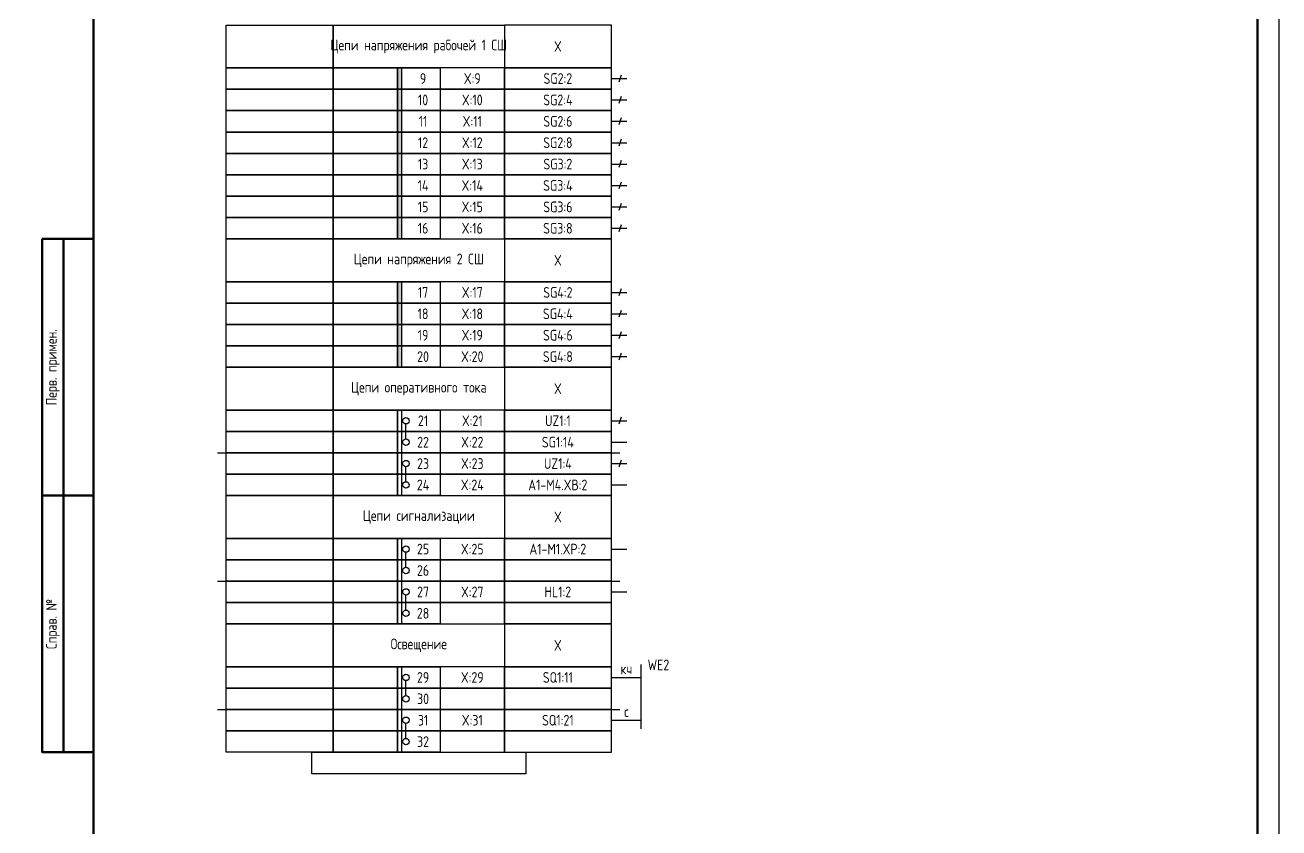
# Model space of a CAD drawing. Header units: millimetres. Extents: x -774 to 2891, y -90 to 618.
# Drawn here: x 1264 to 1557, y 154.3 to 342 of the extents above; entities that cross this region are included whole.
import ezdxf

# ---------------------------------------------------------------- set-up
doc = ezdxf.new("R2010")
doc.units = ezdxf.units.MM
doc.styles.add('Gost_type_A', font='GOST_A.TTF')

# ---------------------------------------------------------------- blocks, each defined once
blk = doc.blocks.new('Штамп левый верхний')
at = {"lineweight": 50}
for points in [[(-12, 0), (-7, 0), (-7, -60), (-12, -60)], [(-7, 0), (0, 0), (0, -60), (-7, -60)], [(-12, -60), (-7, -60), (-7, -120), (-12, -120)], [(-7, -60), (0, -60), (0, -120), (-7, -120)]]:
    blk.add_lwpolyline(points, close=True, dxfattribs=at)
at = {"char_height": 2.5, "width": 60, "attachment_point": 5, "rotation": 90, "style": 'Gost_type_A'}
for s, insert in [('Перв. примен.', (-9.5, -30)), ('Справ. №', (-9.5, -90))]:
    blk.add_mtext(s, dxfattribs=dict(at, insert=insert))

msp = doc.modelspace()

# ---------------------------------------------------------------- hatches: boundary and pattern name
h = msp.add_hatch(color=256)
h.dxf.hatch_style = 1
h.paths.add_polyline_path([(1352, 332), (1351, 332), (1351, 327), (1352, 327)])
h = msp.add_hatch(color=256)
h.dxf.hatch_style = 1
h.paths.add_polyline_path([(1352, 327), (1351, 327), (1351, 322), (1352, 322)])
h = msp.add_hatch(color=256)
h.dxf.hatch_style = 1
h.paths.add_polyline_path([(1352, 322), (1351, 322), (1351, 317), (1352, 317)])
h = msp.add_hatch(color=256)
h.dxf.hatch_style = 1
h.paths.add_polyline_path([(1352, 317), (1351, 317), (1351, 312), (1352, 312)])
h = msp.add_hatch(color=256)
h.dxf.hatch_style = 1
h.paths.add_polyline_path([(1352, 312), (1351, 312), (1351, 307), (1352, 307)])
h = msp.add_hatch(color=256)
h.dxf.hatch_style = 1
h.paths.add_polyline_path([(1352, 307), (1351, 307), (1351, 302), (1352, 302)])
h = msp.add_hatch(color=256)
h.dxf.hatch_style = 1
h.paths.add_polyline_path([(1352, 302), (1351, 302), (1351, 297), (1352, 297)])
h = msp.add_hatch(color=256)
h.dxf.hatch_style = 1
h.paths.add_polyline_path([(1352, 297), (1351, 297), (1351, 292), (1352, 292)])
h = msp.add_hatch(color=256)
h.dxf.hatch_style = 1
h.paths.add_polyline_path([(1352, 282), (1351, 282), (1351, 277), (1352, 277)])
h = msp.add_hatch(color=256)
h.dxf.hatch_style = 1
h.paths.add_polyline_path([(1352, 277), (1351, 277), (1351, 272), (1352, 272)])
h = msp.add_hatch(color=256)
h.dxf.hatch_style = 1
h.paths.add_polyline_path([(1352, 272), (1351, 272), (1351, 267), (1352, 267)])
h = msp.add_hatch(color=256)
h.dxf.hatch_style = 1
h.paths.add_polyline_path([(1352, 267), (1351, 267), (1351, 262), (1352, 262)])

# ---------------------------------------------------------------- linework, layer by layer
for p, q in [((1401, 329.5), (1404.62, 329.5)), ((1403.33, 330.31), (1402.75, 328.69)), ((1403.33, 325.31), (1402.75, 323.69)), ((1401, 324.5), (1404.62, 324.5)), ((1401, 319.5), (1404.62, 319.5)), ((1403.33, 320.31), (1402.75, 318.69)), ((1401, 314.5), (1404.62, 314.5)), ((1403.33, 315.31), (1402.75, 313.69)), ((1401, 309.5), (1404.62, 309.5)), ((1403.33, 310.31), (1402.75, 308.69)), ((1403.33, 305.31), (1402.75, 303.69)), ((1401, 304.5), (1404.62, 304.5)), ((1401, 299.5), (1404.62, 299.5)), ((1403.33, 300.31), (1402.75, 298.69)), ((1401, 294.5), (1404.62, 294.5)), ((1403.33, 295.31), (1402.75, 293.69)), ((1401, 279.5), (1404.62, 279.5)), ((1403.33, 280.31), (1402.75, 278.69)), ((1401, 274.5), (1404.62, 274.5)), ((1403.33, 275.31), (1402.75, 273.69)), ((1403.33, 270.31), (1402.75, 268.69)), ((1401, 269.5), (1404.62, 269.5)), ((1401, 264.5), (1404.62, 264.5)), ((1403.33, 265.31), (1402.75, 263.69)), ((1352, 252), (1352, 232)), ((1401, 249.5), (1404.62, 249.5)), ((1403.33, 250.31), (1402.75, 248.69)), ((1353, 245.25), (1353, 248.75)), ((1401, 244.5), (1404.62, 244.5)), ((1403.33, 240.31), (1402.75, 238.69)), ((1353, 235.25), (1353, 238.75)), ((1401, 239.5), (1404.62, 239.5)), ((1401, 234.5), (1404.62, 234.5)), ((1352, 222), (1352, 202)), ((1353, 215.25), (1353, 218.75)), ((1401, 219.5), (1404.62, 219.5)), ((1353, 205.25), (1353, 208.75)), ((1401, 209.5), (1404.62, 209.5)), ((1352, 192), (1352, 172)), ((1408, 177.5), (1408, 192.5)), ((1353, 185.25), (1353, 188.75)), ((1401, 189.5), (1408, 189.5)), ((1353, 175.25), (1353, 178.75)), ((1401, 179.5), (1408, 179.5))]:
    msp.add_line(p, q)
at = {"lineweight": 30}
for p, q in [((1309, 242), (1403, 242)), ((1309, 212), (1403, 212)), ((1309, 182), (1403, 182))]:
    msp.add_line(p, q, dxfattribs=at)
for points in [[(1557, 420), (1557, 0), (1260, 0), (1260, 420)], [(1311, 342), (1336, 342), (1336, 332), (1311, 332)], [(1336, 342), (1376, 342), (1376, 332), (1336, 332)], [(1401, 342), (1376, 342), (1376, 332), (1401, 332)], [(1311, 332), (1336, 332), (1336, 327), (1311, 327)], [(1336, 332), (1351, 332), (1351, 327), (1336, 327)], [(1351, 332), (1361, 332), (1361, 327), (1351, 327)], [(1376, 332), (1361, 332), (1361, 327), (1376, 327)], [(1401, 332), (1376, 332), (1376, 327), (1401, 327)], [(1311, 327), (1336, 327), (1336, 322), (1311, 322)], [(1336, 327), (1351, 327), (1351, 322), (1336, 322)], [(1351, 327), (1361, 327), (1361, 322), (1351, 322)], [(1376, 327), (1361, 327), (1361, 322), (1376, 322)], [(1401, 327), (1376, 327), (1376, 322), (1401, 322)], [(1311, 322), (1336, 322), (1336, 317), (1311, 317)], [(1336, 322), (1351, 322), (1351, 317), (1336, 317)], [(1351, 322), (1361, 322), (1361, 317), (1351, 317)], [(1376, 322), (1361, 322), (1361, 317), (1376, 317)], [(1401, 322), (1376, 322), (1376, 317), (1401, 317)], [(1311, 317), (1336, 317), (1336, 312), (1311, 312)], [(1336, 317), (1351, 317), (1351, 312), (1336, 312)], [(1351, 317), (1361, 317), (1361, 312), (1351, 312)], [(1376, 317), (1361, 317), (1361, 312), (1376, 312)], [(1401, 317), (1376, 317), (1376, 312), (1401, 312)], [(1311, 312), (1336, 312), (1336, 307), (1311, 307)], [(1336, 312), (1351, 312), (1351, 307), (1336, 307)], [(1351, 312), (1361, 312), (1361, 307), (1351, 307)], [(1376, 312), (1361, 312), (1361, 307), (1376, 307)], [(1401, 312), (1376, 312), (1376, 307), (1401, 307)], [(1311, 307), (1336, 307), (1336, 302), (1311, 302)], [(1336, 307), (1351, 307), (1351, 302), (1336, 302)], [(1351, 307), (1361, 307), (1361, 302), (1351, 302)], [(1376, 307), (1361, 307), (1361, 302), (1376, 302)], [(1401, 307), (1376, 307), (1376, 302), (1401, 302)], [(1311, 302), (1336, 302), (1336, 297), (1311, 297)], [(1336, 302), (1351, 302), (1351, 297), (1336, 297)], [(1351, 302), (1361, 302), (1361, 297), (1351, 297)], [(1376, 302), (1361, 302), (1361, 297), (1376, 297)], [(1401, 302), (1376, 302), (1376, 297), (1401, 297)], [(1311, 297), (1336, 297), (1336, 292), (1311, 292)], [(1336, 297), (1351, 297), (1351, 292), (1336, 292)], [(1351, 297), (1361, 297), (1361, 292), (1351, 292)], [(1376, 297), (1361, 297), (1361, 292), (1376, 292)], [(1401, 297), (1376, 297), (1376, 292), (1401, 292)], [(1311, 292), (1336, 292), (1336, 282), (1311, 282)], [(1336, 292), (1376, 292), (1376, 282), (1336, 282)], [(1401, 292), (1376, 292), (1376, 282), (1401, 282)], [(1311, 282), (1336, 282), (1336, 277), (1311, 277)], [(1336, 282), (1351, 282), (1351, 277), (1336, 277)], [(1351, 282), (1361, 282), (1361, 277), (1351, 277)], [(1376, 282), (1361, 282), (1361, 277), (1376, 277)], [(1401, 282), (1376, 282), (1376, 277), (1401, 277)], [(1311, 277), (1336, 277), (1336, 272), (1311, 272)], [(1336, 277), (1351, 277), (1351, 272), (1336, 272)], [(1351, 277), (1361, 277), (1361, 272), (1351, 272)], [(1376, 277), (1361, 277), (1361, 272), (1376, 272)], [(1401, 277), (1376, 277), (1376, 272), (1401, 272)], [(1311, 272), (1336, 272), (1336, 267), (1311, 267)], [(1336, 272), (1351, 272), (1351, 267), (1336, 267)], [(1351, 272), (1361, 272), (1361, 267), (1351, 267)], [(1376, 272), (1361, 272), (1361, 267), (1376, 267)], [(1401, 272), (1376, 272), (1376, 267), (1401, 267)], [(1311, 267), (1336, 267), (1336, 262), (1311, 262)], [(1336, 267), (1351, 267), (1351, 262), (1336, 262)], [(1351, 267), (1361, 267), (1361, 262), (1351, 262)], [(1376, 267), (1361, 267), (1361, 262), (1376, 262)], [(1401, 267), (1376, 267), (1376, 262), (1401, 262)], [(1311, 262), (1336, 262), (1336, 252), (1311, 252)], [(1336, 262), (1376, 262), (1376, 252), (1336, 252)], [(1401, 262), (1376, 262), (1376, 252), (1401, 252)], [(1311, 252), (1336, 252), (1336, 247), (1311, 247)], [(1336, 252), (1351, 252), (1351, 247), (1336, 247)], [(1351, 252), (1361, 252), (1361, 247), (1351, 247)], [(1376, 252), (1361, 252), (1361, 247), (1376, 247)], [(1401, 252), (1376, 252), (1376, 247), (1401, 247)], [(1311, 247), (1336, 247), (1336, 242), (1311, 242)], [(1336, 247), (1351, 247), (1351, 242), (1336, 242)], [(1351, 247), (1361, 247), (1361, 242), (1351, 242)], [(1376, 247), (1361, 247), (1361, 242), (1376, 242)], [(1401, 247), (1376, 247), (1376, 242), (1401, 242)], [(1311, 242), (1336, 242), (1336, 237), (1311, 237)], [(1336, 242), (1351, 242), (1351, 237), (1336, 237)], [(1351, 242), (1361, 242), (1361, 237), (1351, 237)], [(1376, 242), (1361, 242), (1361, 237), (1376, 237)], [(1401, 242), (1376, 242), (1376, 237), (1401, 237)], [(1311, 237), (1336, 237), (1336, 232), (1311, 232)], [(1336, 237), (1351, 237), (1351, 232), (1336, 232)], [(1351, 237), (1361, 237), (1361, 232), (1351, 232)], [(1376, 237), (1361, 237), (1361, 232), (1376, 232)], [(1401, 237), (1376, 237), (1376, 232), (1401, 232)], [(1311, 232), (1336, 232), (1336, 222), (1311, 222)], [(1336, 232), (1376, 232), (1376, 222), (1336, 222)], [(1401, 232), (1376, 232), (1376, 222), (1401, 222)], [(1311, 222), (1336, 222), (1336, 217), (1311, 217)], [(1336, 222), (1351, 222), (1351, 217), (1336, 217)], [(1351, 222), (1361, 222), (1361, 217), (1351, 217)], [(1376, 222), (1361, 222), (1361, 217), (1376, 217)], [(1401, 222), (1376, 222), (1376, 217), (1401, 217)], [(1311, 217), (1336, 217), (1336, 212), (1311, 212)], [(1336, 217), (1351, 217), (1351, 212), (1336, 212)], [(1351, 217), (1361, 217), (1361, 212), (1351, 212)], [(1376, 217), (1361, 217), (1361, 212), (1376, 212)], [(1401, 217), (1376, 217), (1376, 212), (1401, 212)], [(1311, 212), (1336, 212), (1336, 207), (1311, 207)], [(1336, 212), (1351, 212), (1351, 207), (1336, 207)], [(1351, 212), (1361, 212), (1361, 207), (1351, 207)], [(1376, 212), (1361, 212), (1361, 207), (1376, 207)], [(1401, 212), (1376, 212), (1376, 207), (1401, 207)], [(1311, 207), (1336, 207), (1336, 202), (1311, 202)], [(1336, 207), (1351, 207), (1351, 202), (1336, 202)], [(1351, 207), (1361, 207), (1361, 202), (1351, 202)], [(1376, 207), (1361, 207), (1361, 202), (1376, 202)], [(1401, 207), (1376, 207), (1376, 202), (1401, 202)], [(1311, 202), (1336, 202), (1336, 192), (1311, 192)], [(1336, 202), (1376, 202), (1376, 192), (1336, 192)], [(1401, 202), (1376, 202), (1376, 192), (1401, 192)], [(1311, 192), (1336, 192), (1336, 187), (1311, 187)], [(1336, 192), (1351, 192), (1351, 187), (1336, 187)], [(1351, 192), (1361, 192), (1361, 187), (1351, 187)], [(1376, 192), (1361, 192), (1361, 187), (1376, 187)], [(1401, 192), (1376, 192), (1376, 187), (1401, 187)], [(1311, 187), (1336, 187), (1336, 182), (1311, 182)], [(1336, 187), (1351, 187), (1351, 182), (1336, 182)], [(1351, 187), (1361, 187), (1361, 182), (1351, 182)], [(1376, 187), (1361, 187), (1361, 182), (1376, 182)], [(1401, 187), (1376, 187), (1376, 182), (1401, 182)], [(1311, 182), (1336, 182), (1336, 177), (1311, 177)], [(1336, 182), (1351, 182), (1351, 177), (1336, 177)], [(1351, 182), (1361, 182), (1361, 177), (1351, 177)], [(1376, 182), (1361, 182), (1361, 177), (1376, 177)], [(1401, 182), (1376, 182), (1376, 177), (1401, 177)], [(1311, 177), (1336, 177), (1336, 172), (1311, 172)], [(1336, 177), (1351, 177), (1351, 172), (1336, 172)], [(1351, 177), (1361, 177), (1361, 172), (1351, 172)], [(1376, 177), (1361, 177), (1361, 172), (1376, 172)], [(1401, 177), (1376, 177), (1376, 172), (1401, 172)], [(1331, 172), (1381, 172), (1381, 167), (1331, 167)]]:
    msp.add_lwpolyline(points, close=True)
at = {"lineweight": 50}
msp.add_lwpolyline([(1552, 415), (1552, 5), (1280, 5), (1280, 415)], close=True, dxfattribs=at)
for points in [[(1351, 327), (1351, 332), (1352, 332), (1352, 327)], [(1351, 322), (1351, 327), (1352, 327), (1352, 322)], [(1351, 317), (1351, 322), (1352, 322), (1352, 317)], [(1351, 312), (1351, 317), (1352, 317), (1352, 312)], [(1351, 307), (1351, 312), (1352, 312), (1352, 307)], [(1351, 302), (1351, 307), (1352, 307), (1352, 302)], [(1351, 297), (1351, 302), (1352, 302), (1352, 297)], [(1351, 292), (1351, 297), (1352, 297), (1352, 292)], [(1351, 277), (1351, 282), (1352, 282), (1352, 277)], [(1351, 272), (1351, 277), (1352, 277), (1352, 272)], [(1351, 267), (1351, 272), (1352, 272), (1352, 267)], [(1351, 262), (1351, 267), (1352, 267), (1352, 262)]]:
    msp.add_lwpolyline(points)
for centre in [(1353, 249.5), (1353, 244.5), (1353, 239.5), (1353, 234.5), (1353, 219.5), (1353, 214.5), (1353, 209.5), (1353, 204.5), (1353, 189.5), (1353, 184.5), (1353, 179.5), (1353, 174.5)]:
    msp.add_circle(centre, 0.75)

# ---------------------------------------------------------------- block references
at = {"color": 1}
msp.add_blockref('Штамп левый верхний', (1280, 292), dxfattribs=at)

# ---------------------------------------------------------------- texts
at = {"char_height": 2.5, "attachment_point": 5, "style": 'Gost_type_A'}
for s, insert, width in [('Цепи напряжения рабочей 1 СШ ', (1356, 337), 40), ('X', (1388.5, 337), 25), ('SG2:2', (1388.5, 329.5), 25), ('SG2:4', (1388.5, 324.5), 25), ('SG2:6', (1388.5, 319.5), 25), ('SG2:8', (1388.5, 314.5), 25), ('SG3:2', (1388.5, 309.5), 25), ('SG3:4', (1388.5, 304.5), 25), ('SG3:6', (1388.5, 299.5), 25), ('SG3:8', (1388.5, 294.5), 25), ('Цепи напряжения 2 СШ', (1356, 287), 40), ('X', (1388.5, 287), 25), ('SG4:2', (1388.5, 279.5), 25), ('SG4:4', (1388.5, 274.5), 25), ('SG4:6', (1388.5, 269.5), 25), ('SG4:8', (1388.5, 264.5), 25), ('Цепи оперативного тока', (1356, 257), 40), ('X', (1388.5, 257), 25), ('UZ1:1', (1388.5, 249.5), 25), ('SG1:14', (1388.5, 244.5), 25), ('UZ1:4', (1388.5, 239.5), 25), ('A1-M4.XВ:2', (1388.5, 234.5), 25), ('Цепи сигнализации', (1356, 227), 40), ('X', (1388.5, 227), 25), ('A1-M1.XP:2', (1388.5, 219.5), 25), ('HL1:2', (1388.5, 209.5), 25), ('Освещение', (1356, 197), 40), ('X', (1388.5, 197), 25), ('WE2', (1412, 192.43), 7), ('SQ1:11', (1388.5, 189.5), 25), ('кч', (1404.5, 191.5), 7), ('с', (1404.5, 181.5), 7), ('SQ1:21', (1388.5, 179.5), 25)]:
    msp.add_mtext(s, dxfattribs=dict(at, insert=insert, width=width))
at = {"ltscale": 10, "char_height": 2.5, "attachment_point": 5, "style": 'Gost_type_A'}
for s, insert, width in [('9', (1357, 329.5), 8), ('X:9', (1368.5, 329.5), 15), ('10', (1357, 324.5), 8), ('X:10', (1368.5, 324.5), 15), ('11', (1357, 319.5), 8), ('X:11', (1368.5, 319.5), 15), ('12', (1357, 314.5), 8), ('X:12', (1368.5, 314.5), 15), ('13', (1357, 309.5), 8), ('X:13', (1368.5, 309.5), 15), ('14', (1357, 304.5), 8), ('X:14', (1368.5, 304.5), 15), ('15', (1357, 299.5), 8), ('X:15', (1368.5, 299.5), 15), ('16', (1357, 294.5), 8), ('X:16', (1368.5, 294.5), 15), ('17', (1357, 279.5), 8), ('X:17', (1368.5, 279.5), 15), ('18', (1357, 274.5), 8), ('X:18', (1368.5, 274.5), 15), ('19', (1357, 269.5), 8), ('X:19', (1368.5, 269.5), 15), ('20', (1357, 264.5), 8), ('X:20', (1368.5, 264.5), 15), ('21', (1357, 249.5), 8), ('X:21', (1368.5, 249.5), 15), ('22', (1357, 244.5), 8), ('X:22', (1368.5, 244.5), 15), ('23', (1357, 239.5), 8), ('X:23', (1368.5, 239.5), 15), ('24', (1357, 234.5), 8), ('X:24', (1368.5, 234.5), 15), ('25', (1357, 219.5), 8), ('X:25', (1368.5, 219.5), 15), ('26', (1357, 214.5), 8), ('27', (1357, 209.5), 8), ('X:27', (1368.5, 209.5), 15), ('28', (1357, 204.5), 8), ('29', (1357, 189.5), 8), ('X:29', (1368.5, 189.5), 15), ('30', (1357, 184.5), 8), ('31', (1357, 179.5), 8), ('X:31', (1368.5, 179.5), 15), ('32', (1357, 174.5), 8)]:
    msp.add_mtext(s, dxfattribs=dict(at, insert=insert, width=width))

doc.saveas('drawing.dxf')
